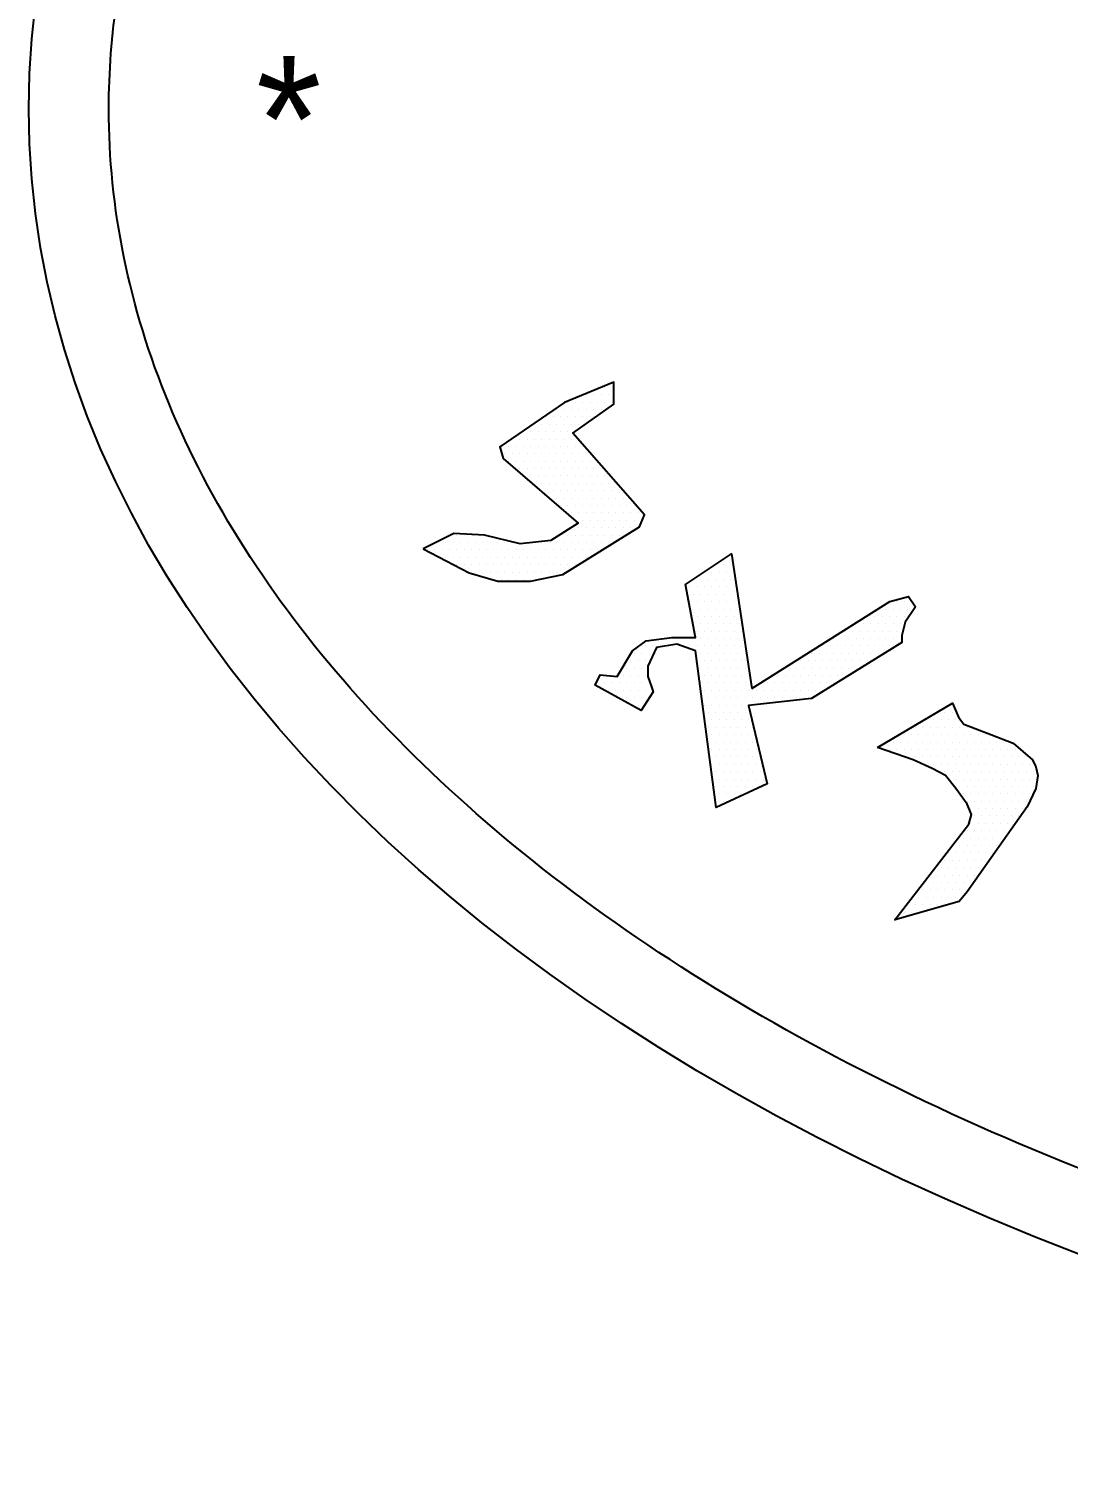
# Model space of a CAD drawing. Extents: x 208781 to 210549, y 749110 to 750610.
# Drawn here: x 209079.1 to 209112.06, y 750460.48 to 750506.16 of the extents above; entities that cross this region are included whole.
import ezdxf

# ---------------------------------------------------------------- set-up
doc = ezdxf.new("R2010")
doc.units = 0
doc.layers.add('_view', color=7, linetype='Continuous')
doc.styles.add('TRHEBTXT', font='HEBTXT.SHX')

msp = doc.modelspace()

# ---------------------------------------------------------------- linework, layer by layer
at = {"layer": '_view'}
for p, q in [((209096.779, 750494.554), (209096.779, 750494.554)), ((209097.013, 750494.554), (209097.013, 750494.554)), ((209097.247, 750494.554), (209097.247, 750494.554)), ((209097.365, 750494.789), (209097.365, 750494.789)), ((209097.482, 750494.554), (209097.482, 750494.554)), ((209097.599, 750494.789), (209097.599, 750494.789)), ((209095.841, 750494.086), (209095.841, 750494.086)), ((209096.075, 750494.086), (209096.075, 750494.086)), ((209096.193, 750494.32), (209096.193, 750494.32)), ((209096.31, 750494.086), (209096.31, 750494.086)), ((209096.427, 750494.32), (209096.427, 750494.32)), ((209096.544, 750494.086), (209096.544, 750494.086)), ((209096.661, 750494.32), (209096.661, 750494.32)), ((209096.779, 750494.086), (209096.779, 750494.086)), ((209096.896, 750494.32), (209096.896, 750494.32)), ((209097.013, 750494.086), (209097.013, 750494.086)), ((209097.13, 750494.32), (209097.13, 750494.32)), ((209097.247, 750494.086), (209097.247, 750494.086)), ((209097.365, 750494.32), (209097.365, 750494.32)), ((209097.599, 750494.32), (209097.599, 750494.32)), ((209095.138, 750493.617), (209095.138, 750493.617)), ((209095.372, 750493.617), (209095.372, 750493.617)), ((209095.49, 750493.851), (209095.49, 750493.851)), ((209095.607, 750493.617), (209095.607, 750493.617)), ((209095.724, 750493.851), (209095.724, 750493.851)), ((209095.841, 750493.617), (209095.841, 750493.617)), ((209095.958, 750493.851), (209095.958, 750493.851)), ((209096.075, 750493.617), (209096.075, 750493.617)), ((209096.193, 750493.851), (209096.193, 750493.851)), ((209096.31, 750493.617), (209096.31, 750493.617)), ((209096.427, 750493.851), (209096.427, 750493.851)), ((209096.544, 750493.617), (209096.544, 750493.617)), ((209096.661, 750493.851), (209096.661, 750493.851)), ((209096.896, 750493.851), (209096.896, 750493.851)), ((209094.435, 750493.148), (209094.435, 750493.148)), ((209094.669, 750493.148), (209094.669, 750493.148)), ((209094.786, 750493.382), (209094.786, 750493.382)), ((209094.904, 750493.148), (209094.904, 750493.148)), ((209095.021, 750493.382), (209095.021, 750493.382)), ((209095.138, 750493.148), (209095.138, 750493.148)), ((209095.255, 750493.382), (209095.255, 750493.382)), ((209095.372, 750493.148), (209095.372, 750493.148)), ((209095.49, 750493.382), (209095.49, 750493.382)), ((209095.607, 750493.148), (209095.607, 750493.148)), ((209095.724, 750493.382), (209095.724, 750493.382)), ((209095.841, 750493.148), (209095.841, 750493.148)), ((209095.958, 750493.382), (209095.958, 750493.382)), ((209096.075, 750493.148), (209096.075, 750493.148)), ((209096.193, 750493.382), (209096.193, 750493.382)), ((209096.31, 750493.148), (209096.31, 750493.148)), ((209094.083, 750492.914), (209094.083, 750492.914)), ((209094.2, 750492.679), (209094.2, 750492.679)), ((209094.318, 750492.914), (209094.318, 750492.914)), ((209094.435, 750492.679), (209094.435, 750492.679)), ((209094.552, 750492.914), (209094.552, 750492.914)), ((209094.669, 750492.679), (209094.669, 750492.679)), ((209094.786, 750492.914), (209094.786, 750492.914)), ((209094.904, 750492.679), (209094.904, 750492.679)), ((209095.021, 750492.914), (209095.021, 750492.914)), ((209095.138, 750492.679), (209095.138, 750492.679)), ((209095.255, 750492.914), (209095.255, 750492.914)), ((209095.372, 750492.679), (209095.372, 750492.679)), ((209095.49, 750492.914), (209095.49, 750492.914)), ((209095.607, 750492.679), (209095.607, 750492.679)), ((209095.724, 750492.914), (209095.724, 750492.914)), ((209095.841, 750492.679), (209095.841, 750492.679)), ((209095.958, 750492.914), (209095.958, 750492.914)), ((209096.075, 750492.679), (209096.075, 750492.679)), ((209096.193, 750492.914), (209096.193, 750492.914)), ((209096.31, 750492.679), (209096.31, 750492.679)), ((209096.427, 750492.914), (209096.427, 750492.914)), ((209096.544, 750492.679), (209096.544, 750492.679)), ((209096.661, 750492.914), (209096.661, 750492.914)), ((209096.779, 750492.679), (209096.779, 750492.679)), ((209094.318, 750492.445), (209094.318, 750492.445)), ((209094.552, 750492.445), (209094.552, 750492.445)), ((209094.669, 750492.211), (209094.669, 750492.211)), ((209094.786, 750492.445), (209094.786, 750492.445)), ((209094.904, 750492.211), (209094.904, 750492.211)), ((209095.021, 750492.445), (209095.021, 750492.445)), ((209095.138, 750492.211), (209095.138, 750492.211)), ((209095.255, 750492.445), (209095.255, 750492.445)), ((209095.372, 750492.211), (209095.372, 750492.211)), ((209095.49, 750492.445), (209095.49, 750492.445)), ((209095.607, 750492.211), (209095.607, 750492.211)), ((209095.724, 750492.445), (209095.724, 750492.445)), ((209095.841, 750492.211), (209095.841, 750492.211)), ((209095.958, 750492.445), (209095.958, 750492.445)), ((209096.075, 750492.211), (209096.075, 750492.211)), ((209096.193, 750492.445), (209096.193, 750492.445)), ((209096.31, 750492.211), (209096.31, 750492.211)), ((209096.427, 750492.445), (209096.427, 750492.445)), ((209096.544, 750492.211), (209096.544, 750492.211)), ((209096.661, 750492.445), (209096.661, 750492.445)), ((209096.779, 750492.211), (209096.779, 750492.211)), ((209096.896, 750492.445), (209096.896, 750492.445)), ((209097.013, 750492.211), (209097.013, 750492.211)), ((209097.13, 750492.445), (209097.13, 750492.445)), ((209097.247, 750492.211), (209097.247, 750492.211)), ((209094.786, 750491.976), (209094.786, 750491.976)), ((209095.021, 750491.976), (209095.021, 750491.976)), ((209095.138, 750491.742), (209095.138, 750491.742)), ((209095.255, 750491.976), (209095.255, 750491.976)), ((209095.372, 750491.742), (209095.372, 750491.742)), ((209095.49, 750491.976), (209095.49, 750491.976)), ((209095.607, 750491.742), (209095.607, 750491.742)), ((209095.724, 750491.976), (209095.724, 750491.976)), ((209095.841, 750491.742), (209095.841, 750491.742)), ((209095.958, 750491.976), (209095.958, 750491.976)), ((209096.075, 750491.742), (209096.075, 750491.742)), ((209096.193, 750491.976), (209096.193, 750491.976)), ((209096.31, 750491.742), (209096.31, 750491.742)), ((209096.427, 750491.976), (209096.427, 750491.976)), ((209096.544, 750491.742), (209096.544, 750491.742)), ((209096.661, 750491.976), (209096.661, 750491.976)), ((209096.779, 750491.742), (209096.779, 750491.742)), ((209096.896, 750491.976), (209096.896, 750491.976)), ((209097.013, 750491.742), (209097.013, 750491.742)), ((209097.13, 750491.976), (209097.13, 750491.976)), ((209097.247, 750491.742), (209097.247, 750491.742)), ((209097.365, 750491.976), (209097.365, 750491.976)), ((209097.482, 750491.742), (209097.482, 750491.742)), ((209097.716, 750491.742), (209097.716, 750491.742)), ((209095.49, 750491.507), (209095.49, 750491.507)), ((209095.607, 750491.273), (209095.607, 750491.273)), ((209095.724, 750491.507), (209095.724, 750491.507)), ((209095.841, 750491.273), (209095.841, 750491.273)), ((209095.958, 750491.507), (209095.958, 750491.507)), ((209096.075, 750491.273), (209096.075, 750491.273)), ((209096.193, 750491.507), (209096.193, 750491.507)), ((209096.31, 750491.273), (209096.31, 750491.273)), ((209096.427, 750491.507), (209096.427, 750491.507)), ((209096.544, 750491.273), (209096.544, 750491.273)), ((209096.661, 750491.507), (209096.661, 750491.507)), ((209096.779, 750491.273), (209096.779, 750491.273)), ((209096.896, 750491.507), (209096.896, 750491.507)), ((209097.013, 750491.273), (209097.013, 750491.273)), ((209097.13, 750491.507), (209097.13, 750491.507)), ((209097.247, 750491.273), (209097.247, 750491.273)), ((209097.365, 750491.507), (209097.365, 750491.507)), ((209097.482, 750491.273), (209097.482, 750491.273)), ((209097.599, 750491.507), (209097.599, 750491.507)), ((209097.716, 750491.273), (209097.716, 750491.273)), ((209097.833, 750491.507), (209097.833, 750491.507)), ((209097.95, 750491.273), (209097.95, 750491.273)), ((209095.958, 750491.039), (209095.958, 750491.039)), ((209096.193, 750491.039), (209096.193, 750491.039)), ((209096.31, 750490.804), (209096.31, 750490.804)), ((209096.427, 750491.039), (209096.427, 750491.039)), ((209096.544, 750490.804), (209096.544, 750490.804)), ((209096.661, 750491.039), (209096.661, 750491.039)), ((209096.779, 750490.804), (209096.779, 750490.804)), ((209096.896, 750491.039), (209096.896, 750491.039)), ((209097.013, 750490.804), (209097.013, 750490.804)), ((209097.13, 750491.039), (209097.13, 750491.039)), ((209097.247, 750490.804), (209097.247, 750490.804)), ((209097.365, 750491.039), (209097.365, 750491.039)), ((209097.482, 750490.804), (209097.482, 750490.804)), ((209097.599, 750491.039), (209097.599, 750491.039)), ((209097.716, 750490.804), (209097.716, 750490.804)), ((209097.833, 750491.039), (209097.833, 750491.039)), ((209097.95, 750490.804), (209097.95, 750490.804)), ((209098.068, 750491.039), (209098.068, 750491.039)), ((209098.185, 750490.804), (209098.185, 750490.804)), ((209098.302, 750491.039), (209098.302, 750491.039)), ((209098.419, 750490.804), (209098.419, 750490.804)), ((209096.31, 750490.336), (209096.31, 750490.336)), ((209096.427, 750490.57), (209096.427, 750490.57)), ((209096.544, 750490.336), (209096.544, 750490.336)), ((209096.661, 750490.57), (209096.661, 750490.57)), ((209096.779, 750490.336), (209096.779, 750490.336)), ((209096.896, 750490.57), (209096.896, 750490.57)), ((209097.013, 750490.336), (209097.013, 750490.336)), ((209097.13, 750490.57), (209097.13, 750490.57)), ((209097.247, 750490.336), (209097.247, 750490.336)), ((209097.365, 750490.57), (209097.365, 750490.57)), ((209097.482, 750490.336), (209097.482, 750490.336)), ((209097.599, 750490.57), (209097.599, 750490.57)), ((209097.716, 750490.336), (209097.716, 750490.336)), ((209097.833, 750490.57), (209097.833, 750490.57)), ((209097.95, 750490.336), (209097.95, 750490.336)), ((209098.068, 750490.57), (209098.068, 750490.57)), ((209098.185, 750490.336), (209098.185, 750490.336)), ((209098.302, 750490.57), (209098.302, 750490.57)), ((209098.536, 750490.57), (209098.536, 750490.57)), ((209092.091, 750489.867), (209092.091, 750489.867)), ((209092.325, 750489.867), (209092.325, 750489.867)), ((209092.56, 750489.867), (209092.56, 750489.867)), ((209092.677, 750490.101), (209092.677, 750490.101)), ((209092.794, 750489.867), (209092.794, 750489.867)), ((209092.911, 750490.101), (209092.911, 750490.101)), ((209093.029, 750489.867), (209093.029, 750489.867)), ((209093.146, 750490.101), (209093.146, 750490.101)), ((209093.263, 750489.867), (209093.263, 750489.867)), ((209093.38, 750490.101), (209093.38, 750490.101)), ((209093.497, 750489.867), (209093.497, 750489.867)), ((209093.732, 750489.867), (209093.732, 750489.867)), ((209093.966, 750489.867), (209093.966, 750489.867)), ((209094.2, 750489.867), (209094.2, 750489.867)), ((209094.435, 750489.867), (209094.435, 750489.867)), ((209095.138, 750489.867), (209095.138, 750489.867)), ((209095.372, 750489.867), (209095.372, 750489.867)), ((209095.607, 750489.867), (209095.607, 750489.867)), ((209095.841, 750489.867), (209095.841, 750489.867)), ((209095.958, 750490.101), (209095.958, 750490.101)), ((209096.075, 750489.867), (209096.075, 750489.867)), ((209096.193, 750490.101), (209096.193, 750490.101)), ((209096.31, 750489.867), (209096.31, 750489.867)), ((209096.427, 750490.101), (209096.427, 750490.101)), ((209096.544, 750489.867), (209096.544, 750489.867)), ((209096.661, 750490.101), (209096.661, 750490.101)), ((209096.779, 750489.867), (209096.779, 750489.867)), ((209096.896, 750490.101), (209096.896, 750490.101)), ((209097.013, 750489.867), (209097.013, 750489.867)), ((209097.13, 750490.101), (209097.13, 750490.101)), ((209097.247, 750489.867), (209097.247, 750489.867)), ((209097.365, 750490.101), (209097.365, 750490.101)), ((209097.482, 750489.867), (209097.482, 750489.867)), ((209097.599, 750490.101), (209097.599, 750490.101)), ((209097.833, 750490.101), (209097.833, 750490.101)), ((209091.74, 750489.632), (209091.74, 750489.632)), ((209091.974, 750489.632), (209091.974, 750489.632)), ((209092.208, 750489.632), (209092.208, 750489.632)), ((209092.325, 750489.398), (209092.325, 750489.398)), ((209092.443, 750489.632), (209092.443, 750489.632)), ((209092.56, 750489.398), (209092.56, 750489.398)), ((209092.677, 750489.632), (209092.677, 750489.632)), ((209092.794, 750489.398), (209092.794, 750489.398)), ((209092.911, 750489.632), (209092.911, 750489.632)), ((209093.029, 750489.398), (209093.029, 750489.398)), ((209093.146, 750489.632), (209093.146, 750489.632)), ((209093.263, 750489.398), (209093.263, 750489.398)), ((209093.38, 750489.632), (209093.38, 750489.632)), ((209093.497, 750489.398), (209093.497, 750489.398)), ((209093.615, 750489.632), (209093.615, 750489.632)), ((209093.732, 750489.398), (209093.732, 750489.398)), ((209093.849, 750489.632), (209093.849, 750489.632)), ((209093.966, 750489.398), (209093.966, 750489.398)), ((209094.083, 750489.632), (209094.083, 750489.632)), ((209094.2, 750489.398), (209094.2, 750489.398)), ((209094.318, 750489.632), (209094.318, 750489.632)), ((209094.435, 750489.398), (209094.435, 750489.398)), ((209094.552, 750489.632), (209094.552, 750489.632)), ((209094.669, 750489.398), (209094.669, 750489.398)), ((209094.786, 750489.632), (209094.786, 750489.632)), ((209094.904, 750489.398), (209094.904, 750489.398)), ((209095.021, 750489.632), (209095.021, 750489.632)), ((209095.138, 750489.398), (209095.138, 750489.398)), ((209095.255, 750489.632), (209095.255, 750489.632)), ((209095.372, 750489.398), (209095.372, 750489.398)), ((209095.49, 750489.632), (209095.49, 750489.632)), ((209095.607, 750489.398), (209095.607, 750489.398)), ((209095.724, 750489.632), (209095.724, 750489.632)), ((209095.841, 750489.398), (209095.841, 750489.398)), ((209095.958, 750489.632), (209095.958, 750489.632)), ((209096.075, 750489.398), (209096.075, 750489.398)), ((209096.193, 750489.632), (209096.193, 750489.632)), ((209096.31, 750489.398), (209096.31, 750489.398)), ((209096.427, 750489.632), (209096.427, 750489.632)), ((209096.544, 750489.398), (209096.544, 750489.398)), ((209096.661, 750489.632), (209096.661, 750489.632)), ((209096.779, 750489.398), (209096.779, 750489.398)), ((209096.896, 750489.632), (209096.896, 750489.632)), ((209097.13, 750489.632), (209097.13, 750489.632)), ((209101.232, 750489.398), (209101.232, 750489.398)), ((209092.677, 750489.164), (209092.677, 750489.164)), ((209092.911, 750489.164), (209092.911, 750489.164)), ((209093.029, 750488.929), (209093.029, 750488.929)), ((209093.146, 750489.164), (209093.146, 750489.164)), ((209093.263, 750488.929), (209093.263, 750488.929)), ((209093.38, 750489.164), (209093.38, 750489.164)), ((209093.497, 750488.929), (209093.497, 750488.929)), ((209093.615, 750489.164), (209093.615, 750489.164)), ((209093.732, 750488.929), (209093.732, 750488.929)), ((209093.849, 750489.164), (209093.849, 750489.164)), ((209093.966, 750488.929), (209093.966, 750488.929)), ((209094.083, 750489.164), (209094.083, 750489.164)), ((209094.2, 750488.929), (209094.2, 750488.929)), ((209094.318, 750489.164), (209094.318, 750489.164)), ((209094.435, 750488.929), (209094.435, 750488.929)), ((209094.552, 750489.164), (209094.552, 750489.164)), ((209094.669, 750488.929), (209094.669, 750488.929)), ((209094.786, 750489.164), (209094.786, 750489.164)), ((209094.904, 750488.929), (209094.904, 750488.929)), ((209095.021, 750489.164), (209095.021, 750489.164)), ((209095.138, 750488.929), (209095.138, 750488.929)), ((209095.255, 750489.164), (209095.255, 750489.164)), ((209095.372, 750488.929), (209095.372, 750488.929)), ((209095.49, 750489.164), (209095.49, 750489.164)), ((209095.607, 750488.929), (209095.607, 750488.929)), ((209095.724, 750489.164), (209095.724, 750489.164)), ((209095.841, 750488.929), (209095.841, 750488.929)), ((209095.958, 750489.164), (209095.958, 750489.164)), ((209096.075, 750488.929), (209096.075, 750488.929)), ((209096.193, 750489.164), (209096.193, 750489.164)), ((209096.427, 750489.164), (209096.427, 750489.164)), ((209100.529, 750488.929), (209100.529, 750488.929)), ((209100.763, 750488.929), (209100.763, 750488.929)), ((209100.88, 750489.164), (209100.88, 750489.164)), ((209100.997, 750488.929), (209100.997, 750488.929)), ((209101.115, 750489.164), (209101.115, 750489.164)), ((209101.232, 750488.929), (209101.232, 750488.929)), ((209101.349, 750489.164), (209101.349, 750489.164)), ((209101.466, 750488.929), (209101.466, 750488.929)), ((209093.849, 750488.695), (209093.849, 750488.695)), ((209094.083, 750488.695), (209094.083, 750488.695)), ((209094.318, 750488.695), (209094.318, 750488.695)), ((209094.552, 750488.695), (209094.552, 750488.695)), ((209094.786, 750488.695), (209094.786, 750488.695)), ((209095.021, 750488.695), (209095.021, 750488.695)), ((209095.255, 750488.695), (209095.255, 750488.695)), ((209100.177, 750488.695), (209100.177, 750488.695)), ((209100.411, 750488.695), (209100.411, 750488.695)), ((209100.646, 750488.695), (209100.646, 750488.695)), ((209100.88, 750488.695), (209100.88, 750488.695)), ((209101.115, 750488.695), (209101.115, 750488.695)), ((209101.349, 750488.695), (209101.349, 750488.695)), ((209100.06, 750488.461), (209100.06, 750488.461)), ((209100.177, 750488.226), (209100.177, 750488.226)), ((209100.294, 750488.461), (209100.294, 750488.461)), ((209100.411, 750488.226), (209100.411, 750488.226)), ((209100.529, 750488.461), (209100.529, 750488.461)), ((209100.646, 750488.226), (209100.646, 750488.226)), ((209100.763, 750488.461), (209100.763, 750488.461)), ((209100.88, 750488.226), (209100.88, 750488.226)), ((209100.997, 750488.461), (209100.997, 750488.461)), ((209101.115, 750488.226), (209101.115, 750488.226)), ((209101.232, 750488.461), (209101.232, 750488.461)), ((209101.349, 750488.226), (209101.349, 750488.226)), ((209101.466, 750488.461), (209101.466, 750488.461)), ((209100.06, 750487.992), (209100.06, 750487.992)), ((209100.177, 750487.757), (209100.177, 750487.757)), ((209100.294, 750487.992), (209100.294, 750487.992)), ((209100.411, 750487.757), (209100.411, 750487.757)), ((209100.529, 750487.992), (209100.529, 750487.992)), ((209100.646, 750487.757), (209100.646, 750487.757)), ((209100.763, 750487.992), (209100.763, 750487.992)), ((209100.88, 750487.757), (209100.88, 750487.757)), ((209100.997, 750487.992), (209100.997, 750487.992)), ((209101.115, 750487.757), (209101.115, 750487.757)), ((209101.232, 750487.992), (209101.232, 750487.992)), ((209101.349, 750487.757), (209101.349, 750487.757)), ((209101.466, 750487.992), (209101.466, 750487.992)), ((209101.583, 750487.757), (209101.583, 750487.757)), ((209106.036, 750487.757), (209106.036, 750487.757)), ((209106.271, 750487.757), (209106.271, 750487.757)), ((209106.505, 750487.757), (209106.505, 750487.757)), ((209106.622, 750487.992), (209106.622, 750487.992)), ((209106.74, 750487.757), (209106.74, 750487.757)), ((209106.857, 750487.992), (209106.857, 750487.992)), ((209106.974, 750487.757), (209106.974, 750487.757)), ((209107.091, 750487.992), (209107.091, 750487.992)), ((209100.177, 750487.289), (209100.177, 750487.289)), ((209100.294, 750487.523), (209100.294, 750487.523)), ((209100.411, 750487.289), (209100.411, 750487.289)), ((209100.529, 750487.523), (209100.529, 750487.523)), ((209100.646, 750487.289), (209100.646, 750487.289)), ((209100.763, 750487.523), (209100.763, 750487.523)), ((209100.88, 750487.289), (209100.88, 750487.289)), ((209100.997, 750487.523), (209100.997, 750487.523)), ((209101.115, 750487.289), (209101.115, 750487.289)), ((209101.232, 750487.523), (209101.232, 750487.523)), ((209101.349, 750487.289), (209101.349, 750487.289)), ((209101.466, 750487.523), (209101.466, 750487.523)), ((209101.583, 750487.289), (209101.583, 750487.289)), ((209105.333, 750487.289), (209105.333, 750487.289)), ((209105.568, 750487.289), (209105.568, 750487.289)), ((209105.685, 750487.523), (209105.685, 750487.523)), ((209105.802, 750487.289), (209105.802, 750487.289)), ((209105.919, 750487.523), (209105.919, 750487.523)), ((209106.036, 750487.289), (209106.036, 750487.289)), ((209106.154, 750487.523), (209106.154, 750487.523)), ((209106.271, 750487.289), (209106.271, 750487.289)), ((209106.388, 750487.523), (209106.388, 750487.523)), ((209106.505, 750487.289), (209106.505, 750487.289)), ((209106.622, 750487.523), (209106.622, 750487.523)), ((209106.74, 750487.289), (209106.74, 750487.289)), ((209106.857, 750487.523), (209106.857, 750487.523)), ((209099.24, 750486.82), (209099.24, 750486.82)), ((209099.474, 750486.82), (209099.474, 750486.82)), ((209099.708, 750486.82), (209099.708, 750486.82)), ((209099.943, 750486.82), (209099.943, 750486.82)), ((209100.177, 750486.82), (209100.177, 750486.82)), ((209100.294, 750487.054), (209100.294, 750487.054)), ((209100.411, 750486.82), (209100.411, 750486.82)), ((209100.529, 750487.054), (209100.529, 750487.054)), ((209100.646, 750486.82), (209100.646, 750486.82)), ((209100.763, 750487.054), (209100.763, 750487.054)), ((209100.88, 750486.82), (209100.88, 750486.82)), ((209100.997, 750487.054), (209100.997, 750487.054)), ((209101.115, 750486.82), (209101.115, 750486.82)), ((209101.232, 750487.054), (209101.232, 750487.054)), ((209101.349, 750486.82), (209101.349, 750486.82)), ((209101.466, 750487.054), (209101.466, 750487.054)), ((209101.583, 750486.82), (209101.583, 750486.82)), ((209101.7, 750487.054), (209101.7, 750487.054)), ((209104.63, 750486.82), (209104.63, 750486.82)), ((209104.865, 750486.82), (209104.865, 750486.82)), ((209104.982, 750487.054), (209104.982, 750487.054)), ((209105.099, 750486.82), (209105.099, 750486.82)), ((209105.216, 750487.054), (209105.216, 750487.054)), ((209105.333, 750486.82), (209105.333, 750486.82)), ((209105.45, 750487.054), (209105.45, 750487.054)), ((209105.568, 750486.82), (209105.568, 750486.82)), ((209105.685, 750487.054), (209105.685, 750487.054)), ((209105.802, 750486.82), (209105.802, 750486.82)), ((209105.919, 750487.054), (209105.919, 750487.054)), ((209106.036, 750486.82), (209106.036, 750486.82)), ((209106.154, 750487.054), (209106.154, 750487.054)), ((209106.271, 750486.82), (209106.271, 750486.82)), ((209106.388, 750487.054), (209106.388, 750487.054)), ((209106.505, 750486.82), (209106.505, 750486.82)), ((209106.622, 750487.054), (209106.622, 750487.054)), ((209106.74, 750486.82), (209106.74, 750486.82)), ((209098.302, 750486.351), (209098.302, 750486.351)), ((209098.536, 750486.351), (209098.536, 750486.351)), ((209098.654, 750486.586), (209098.654, 750486.586)), ((209098.771, 750486.351), (209098.771, 750486.351)), ((209098.888, 750486.586), (209098.888, 750486.586)), ((209099.122, 750486.586), (209099.122, 750486.586)), ((209099.825, 750486.586), (209099.825, 750486.586)), ((209100.06, 750486.586), (209100.06, 750486.586)), ((209100.294, 750486.586), (209100.294, 750486.586)), ((209100.411, 750486.351), (209100.411, 750486.351)), ((209100.529, 750486.586), (209100.529, 750486.586)), ((209100.646, 750486.351), (209100.646, 750486.351)), ((209100.763, 750486.586), (209100.763, 750486.586)), ((209100.88, 750486.351), (209100.88, 750486.351)), ((209100.997, 750486.586), (209100.997, 750486.586)), ((209101.115, 750486.351), (209101.115, 750486.351)), ((209101.232, 750486.586), (209101.232, 750486.586)), ((209101.349, 750486.351), (209101.349, 750486.351)), ((209101.466, 750486.586), (209101.466, 750486.586)), ((209101.583, 750486.351), (209101.583, 750486.351)), ((209101.7, 750486.586), (209101.7, 750486.586)), ((209101.818, 750486.351), (209101.818, 750486.351)), ((209103.927, 750486.351), (209103.927, 750486.351)), ((209104.161, 750486.351), (209104.161, 750486.351)), ((209104.279, 750486.586), (209104.279, 750486.586)), ((209104.396, 750486.351), (209104.396, 750486.351)), ((209104.513, 750486.586), (209104.513, 750486.586)), ((209104.63, 750486.351), (209104.63, 750486.351)), ((209104.747, 750486.586), (209104.747, 750486.586)), ((209104.865, 750486.351), (209104.865, 750486.351)), ((209104.982, 750486.586), (209104.982, 750486.586)), ((209105.099, 750486.351), (209105.099, 750486.351)), ((209105.216, 750486.586), (209105.216, 750486.586)), ((209105.333, 750486.351), (209105.333, 750486.351)), ((209105.45, 750486.586), (209105.45, 750486.586)), ((209105.568, 750486.351), (209105.568, 750486.351)), ((209105.685, 750486.586), (209105.685, 750486.586)), ((209105.802, 750486.351), (209105.802, 750486.351)), ((209105.919, 750486.586), (209105.919, 750486.586)), ((209106.036, 750486.351), (209106.036, 750486.351)), ((209106.154, 750486.586), (209106.154, 750486.586)), ((209106.388, 750486.586), (209106.388, 750486.586)), ((209098.068, 750485.882), (209098.068, 750485.882)), ((209098.185, 750486.117), (209098.185, 750486.117)), ((209098.302, 750485.882), (209098.302, 750485.882)), ((209098.419, 750486.117), (209098.419, 750486.117)), ((209098.536, 750485.882), (209098.536, 750485.882)), ((209098.654, 750486.117), (209098.654, 750486.117)), ((209100.294, 750486.117), (209100.294, 750486.117)), ((209100.411, 750485.882), (209100.411, 750485.882)), ((209100.529, 750486.117), (209100.529, 750486.117)), ((209100.646, 750485.882), (209100.646, 750485.882)), ((209100.763, 750486.117), (209100.763, 750486.117)), ((209100.88, 750485.882), (209100.88, 750485.882)), ((209100.997, 750486.117), (209100.997, 750486.117)), ((209101.115, 750485.882), (209101.115, 750485.882)), ((209101.232, 750486.117), (209101.232, 750486.117)), ((209101.349, 750485.882), (209101.349, 750485.882)), ((209101.466, 750486.117), (209101.466, 750486.117)), ((209101.583, 750485.882), (209101.583, 750485.882)), ((209101.7, 750486.117), (209101.7, 750486.117)), ((209101.818, 750485.882), (209101.818, 750485.882)), ((209103.224, 750485.882), (209103.224, 750485.882)), ((209103.458, 750485.882), (209103.458, 750485.882)), ((209103.575, 750486.117), (209103.575, 750486.117)), ((209103.693, 750485.882), (209103.693, 750485.882)), ((209103.81, 750486.117), (209103.81, 750486.117)), ((209103.927, 750485.882), (209103.927, 750485.882)), ((209104.044, 750486.117), (209104.044, 750486.117)), ((209104.161, 750485.882), (209104.161, 750485.882)), ((209104.279, 750486.117), (209104.279, 750486.117)), ((209104.396, 750485.882), (209104.396, 750485.882)), ((209104.513, 750486.117), (209104.513, 750486.117)), ((209104.63, 750485.882), (209104.63, 750485.882)), ((209104.747, 750486.117), (209104.747, 750486.117)), ((209104.865, 750485.882), (209104.865, 750485.882)), ((209104.982, 750486.117), (209104.982, 750486.117)), ((209105.099, 750485.882), (209105.099, 750485.882)), ((209105.216, 750486.117), (209105.216, 750486.117)), ((209105.333, 750485.882), (209105.333, 750485.882)), ((209105.45, 750486.117), (209105.45, 750486.117)), ((209105.685, 750486.117), (209105.685, 750486.117)), ((209097.13, 750485.414), (209097.13, 750485.414)), ((209097.247, 750485.648), (209097.247, 750485.648)), ((209097.365, 750485.414), (209097.365, 750485.414)), ((209097.599, 750485.414), (209097.599, 750485.414)), ((209097.833, 750485.414), (209097.833, 750485.414)), ((209097.95, 750485.648), (209097.95, 750485.648)), ((209098.068, 750485.414), (209098.068, 750485.414)), ((209098.185, 750485.648), (209098.185, 750485.648)), ((209098.302, 750485.414), (209098.302, 750485.414)), ((209098.419, 750485.648), (209098.419, 750485.648)), ((209098.536, 750485.414), (209098.536, 750485.414)), ((209098.654, 750485.648), (209098.654, 750485.648)), ((209098.771, 750485.414), (209098.771, 750485.414)), ((209100.411, 750485.414), (209100.411, 750485.414)), ((209100.529, 750485.648), (209100.529, 750485.648)), ((209100.646, 750485.414), (209100.646, 750485.414)), ((209100.763, 750485.648), (209100.763, 750485.648)), ((209100.88, 750485.414), (209100.88, 750485.414)), ((209100.997, 750485.648), (209100.997, 750485.648)), ((209101.115, 750485.414), (209101.115, 750485.414)), ((209101.232, 750485.648), (209101.232, 750485.648)), ((209101.349, 750485.414), (209101.349, 750485.414)), ((209101.466, 750485.648), (209101.466, 750485.648)), ((209101.583, 750485.414), (209101.583, 750485.414)), ((209101.7, 750485.648), (209101.7, 750485.648)), ((209101.818, 750485.414), (209101.818, 750485.414)), ((209101.935, 750485.648), (209101.935, 750485.648)), ((209102.521, 750485.414), (209102.521, 750485.414)), ((209102.755, 750485.414), (209102.755, 750485.414)), ((209102.872, 750485.648), (209102.872, 750485.648)), ((209102.99, 750485.414), (209102.99, 750485.414)), ((209103.107, 750485.648), (209103.107, 750485.648)), ((209103.224, 750485.414), (209103.224, 750485.414)), ((209103.341, 750485.648), (209103.341, 750485.648)), ((209103.458, 750485.414), (209103.458, 750485.414)), ((209103.575, 750485.648), (209103.575, 750485.648)), ((209103.693, 750485.414), (209103.693, 750485.414)), ((209103.81, 750485.648), (209103.81, 750485.648)), ((209103.927, 750485.414), (209103.927, 750485.414)), ((209104.044, 750485.648), (209104.044, 750485.648)), ((209104.161, 750485.414), (209104.161, 750485.414)), ((209104.279, 750485.648), (209104.279, 750485.648)), ((209104.396, 750485.414), (209104.396, 750485.414)), ((209104.513, 750485.648), (209104.513, 750485.648)), ((209104.63, 750485.414), (209104.63, 750485.414)), ((209104.747, 750485.648), (209104.747, 750485.648)), ((209104.982, 750485.648), (209104.982, 750485.648)), ((209097.482, 750485.179), (209097.482, 750485.179)), ((209097.716, 750485.179), (209097.716, 750485.179)), ((209097.833, 750484.945), (209097.833, 750484.945)), ((209097.95, 750485.179), (209097.95, 750485.179)), ((209098.068, 750484.945), (209098.068, 750484.945)), ((209098.185, 750485.179), (209098.185, 750485.179)), ((209098.302, 750484.945), (209098.302, 750484.945)), ((209098.419, 750485.179), (209098.419, 750485.179)), ((209098.536, 750484.945), (209098.536, 750484.945)), ((209098.654, 750485.179), (209098.654, 750485.179)), ((209098.771, 750484.945), (209098.771, 750484.945)), ((209100.529, 750485.179), (209100.529, 750485.179)), ((209100.646, 750484.945), (209100.646, 750484.945)), ((209100.763, 750485.179), (209100.763, 750485.179)), ((209100.88, 750484.945), (209100.88, 750484.945)), ((209100.997, 750485.179), (209100.997, 750485.179)), ((209101.115, 750484.945), (209101.115, 750484.945)), ((209101.232, 750485.179), (209101.232, 750485.179)), ((209101.349, 750484.945), (209101.349, 750484.945)), ((209101.466, 750485.179), (209101.466, 750485.179)), ((209101.583, 750484.945), (209101.583, 750484.945)), ((209101.7, 750485.179), (209101.7, 750485.179)), ((209101.818, 750484.945), (209101.818, 750484.945)), ((209101.935, 750485.179), (209101.935, 750485.179)), ((209102.052, 750484.945), (209102.052, 750484.945)), ((209102.169, 750485.179), (209102.169, 750485.179)), ((209102.286, 750484.945), (209102.286, 750484.945)), ((209102.404, 750485.179), (209102.404, 750485.179)), ((209102.521, 750484.945), (209102.521, 750484.945)), ((209102.638, 750485.179), (209102.638, 750485.179)), ((209102.755, 750484.945), (209102.755, 750484.945)), ((209102.872, 750485.179), (209102.872, 750485.179)), ((209102.99, 750484.945), (209102.99, 750484.945)), ((209103.107, 750485.179), (209103.107, 750485.179)), ((209103.224, 750484.945), (209103.224, 750484.945)), ((209103.341, 750485.179), (209103.341, 750485.179)), ((209103.458, 750484.945), (209103.458, 750484.945)), ((209103.575, 750485.179), (209103.575, 750485.179)), ((209103.693, 750484.945), (209103.693, 750484.945)), ((209103.81, 750485.179), (209103.81, 750485.179)), ((209103.927, 750484.945), (209103.927, 750484.945)), ((209104.044, 750485.179), (209104.044, 750485.179)), ((209104.279, 750485.179), (209104.279, 750485.179)), ((209098.419, 750484.711), (209098.419, 750484.711)), ((209100.529, 750484.711), (209100.529, 750484.711)), ((209100.646, 750484.476), (209100.646, 750484.476)), ((209100.763, 750484.711), (209100.763, 750484.711)), ((209100.88, 750484.476), (209100.88, 750484.476)), ((209100.997, 750484.711), (209100.997, 750484.711)), ((209101.115, 750484.476), (209101.115, 750484.476)), ((209101.232, 750484.711), (209101.232, 750484.711)), ((209101.349, 750484.476), (209101.349, 750484.476)), ((209101.466, 750484.711), (209101.466, 750484.711)), ((209101.583, 750484.476), (209101.583, 750484.476)), ((209101.7, 750484.711), (209101.7, 750484.711)), ((209101.818, 750484.476), (209101.818, 750484.476)), ((209101.935, 750484.711), (209101.935, 750484.711)), ((209107.911, 750484.476), (209107.911, 750484.476)), ((209108.146, 750484.476), (209108.146, 750484.476)), ((209108.38, 750484.476), (209108.38, 750484.476)), ((209100.646, 750484.007), (209100.646, 750484.007)), ((209100.763, 750484.242), (209100.763, 750484.242)), ((209100.88, 750484.007), (209100.88, 750484.007)), ((209100.997, 750484.242), (209100.997, 750484.242)), ((209101.115, 750484.007), (209101.115, 750484.007)), ((209101.232, 750484.242), (209101.232, 750484.242)), ((209101.349, 750484.007), (209101.349, 750484.007)), ((209101.466, 750484.242), (209101.466, 750484.242)), ((209101.583, 750484.007), (209101.583, 750484.007)), ((209101.7, 750484.242), (209101.7, 750484.242)), ((209101.818, 750484.007), (209101.818, 750484.007)), ((209101.935, 750484.242), (209101.935, 750484.242)), ((209102.052, 750484.007), (209102.052, 750484.007)), ((209107.208, 750484.007), (209107.208, 750484.007)), ((209107.443, 750484.007), (209107.443, 750484.007)), ((209107.56, 750484.242), (209107.56, 750484.242)), ((209107.677, 750484.007), (209107.677, 750484.007)), ((209107.794, 750484.242), (209107.794, 750484.242)), ((209107.911, 750484.007), (209107.911, 750484.007)), ((209108.029, 750484.242), (209108.029, 750484.242)), ((209108.146, 750484.007), (209108.146, 750484.007)), ((209108.263, 750484.242), (209108.263, 750484.242)), ((209108.38, 750484.007), (209108.38, 750484.007)), ((209108.497, 750484.242), (209108.497, 750484.242)), ((209108.615, 750484.007), (209108.615, 750484.007)), ((209108.849, 750484.007), (209108.849, 750484.007)), ((209100.646, 750483.539), (209100.646, 750483.539)), ((209100.763, 750483.773), (209100.763, 750483.773)), ((209100.88, 750483.539), (209100.88, 750483.539)), ((209100.997, 750483.773), (209100.997, 750483.773)), ((209101.115, 750483.539), (209101.115, 750483.539)), ((209101.232, 750483.773), (209101.232, 750483.773)), ((209101.349, 750483.539), (209101.349, 750483.539)), ((209101.466, 750483.773), (209101.466, 750483.773)), ((209101.583, 750483.539), (209101.583, 750483.539)), ((209101.7, 750483.773), (209101.7, 750483.773)), ((209101.818, 750483.539), (209101.818, 750483.539)), ((209101.935, 750483.773), (209101.935, 750483.773)), ((209102.052, 750483.539), (209102.052, 750483.539)), ((209106.505, 750483.539), (209106.505, 750483.539)), ((209106.74, 750483.539), (209106.74, 750483.539)), ((209106.857, 750483.773), (209106.857, 750483.773)), ((209106.974, 750483.539), (209106.974, 750483.539)), ((209107.091, 750483.773), (209107.091, 750483.773)), ((209107.208, 750483.539), (209107.208, 750483.539)), ((209107.325, 750483.773), (209107.325, 750483.773)), ((209107.443, 750483.539), (209107.443, 750483.539)), ((209107.56, 750483.773), (209107.56, 750483.773)), ((209107.677, 750483.539), (209107.677, 750483.539)), ((209107.794, 750483.773), (209107.794, 750483.773)), ((209107.911, 750483.539), (209107.911, 750483.539)), ((209108.029, 750483.773), (209108.029, 750483.773)), ((209108.146, 750483.539), (209108.146, 750483.539)), ((209108.263, 750483.773), (209108.263, 750483.773)), ((209108.38, 750483.539), (209108.38, 750483.539)), ((209108.497, 750483.773), (209108.497, 750483.773)), ((209108.615, 750483.539), (209108.615, 750483.539)), ((209108.732, 750483.773), (209108.732, 750483.773)), ((209108.849, 750483.539), (209108.849, 750483.539)), ((209108.966, 750483.773), (209108.966, 750483.773)), ((209109.083, 750483.539), (209109.083, 750483.539)), ((209109.2, 750483.773), (209109.2, 750483.773)), ((209109.318, 750483.539), (209109.318, 750483.539)), ((209109.435, 750483.773), (209109.435, 750483.773)), ((209109.552, 750483.539), (209109.552, 750483.539)), ((209109.786, 750483.539), (209109.786, 750483.539)), ((209110.021, 750483.539), (209110.021, 750483.539)), ((209100.763, 750483.304), (209100.763, 750483.304)), ((209100.88, 750483.07), (209100.88, 750483.07)), ((209100.997, 750483.304), (209100.997, 750483.304)), ((209101.115, 750483.07), (209101.115, 750483.07)), ((209101.232, 750483.304), (209101.232, 750483.304)), ((209101.349, 750483.07), (209101.349, 750483.07)), ((209101.466, 750483.304), (209101.466, 750483.304)), ((209101.583, 750483.07), (209101.583, 750483.07)), ((209101.7, 750483.304), (209101.7, 750483.304)), ((209101.818, 750483.07), (209101.818, 750483.07)), ((209101.935, 750483.304), (209101.935, 750483.304)), ((209102.052, 750483.07), (209102.052, 750483.07)), ((209102.169, 750483.304), (209102.169, 750483.304)), ((209102.286, 750483.07), (209102.286, 750483.07)), ((209106.388, 750483.304), (209106.388, 750483.304)), ((209106.622, 750483.304), (209106.622, 750483.304)), ((209106.857, 750483.304), (209106.857, 750483.304)), ((209106.974, 750483.07), (209106.974, 750483.07)), ((209107.091, 750483.304), (209107.091, 750483.304)), ((209107.208, 750483.07), (209107.208, 750483.07)), ((209107.325, 750483.304), (209107.325, 750483.304)), ((209107.443, 750483.07), (209107.443, 750483.07)), ((209107.56, 750483.304), (209107.56, 750483.304)), ((209107.677, 750483.07), (209107.677, 750483.07)), ((209107.794, 750483.304), (209107.794, 750483.304)), ((209107.911, 750483.07), (209107.911, 750483.07)), ((209108.029, 750483.304), (209108.029, 750483.304)), ((209108.146, 750483.07), (209108.146, 750483.07)), ((209108.263, 750483.304), (209108.263, 750483.304)), ((209108.38, 750483.07), (209108.38, 750483.07)), ((209108.497, 750483.304), (209108.497, 750483.304)), ((209108.615, 750483.07), (209108.615, 750483.07)), ((209108.732, 750483.304), (209108.732, 750483.304)), ((209108.849, 750483.07), (209108.849, 750483.07)), ((209108.966, 750483.304), (209108.966, 750483.304)), ((209109.083, 750483.07), (209109.083, 750483.07)), ((209109.2, 750483.304), (209109.2, 750483.304)), ((209109.318, 750483.07), (209109.318, 750483.07)), ((209109.435, 750483.304), (209109.435, 750483.304)), ((209109.552, 750483.07), (209109.552, 750483.07)), ((209109.669, 750483.304), (209109.669, 750483.304)), ((209109.786, 750483.07), (209109.786, 750483.07)), ((209109.904, 750483.304), (209109.904, 750483.304)), ((209110.021, 750483.07), (209110.021, 750483.07)), ((209110.138, 750483.304), (209110.138, 750483.304)), ((209110.255, 750483.07), (209110.255, 750483.07)), ((209110.372, 750483.304), (209110.372, 750483.304)), ((209110.49, 750483.07), (209110.49, 750483.07)), ((209110.724, 750483.07), (209110.724, 750483.07)), ((209100.763, 750482.836), (209100.763, 750482.836)), ((209100.88, 750482.601), (209100.88, 750482.601)), ((209100.997, 750482.836), (209100.997, 750482.836)), ((209101.115, 750482.601), (209101.115, 750482.601)), ((209101.232, 750482.836), (209101.232, 750482.836)), ((209101.349, 750482.601), (209101.349, 750482.601)), ((209101.466, 750482.836), (209101.466, 750482.836)), ((209101.583, 750482.601), (209101.583, 750482.601)), ((209101.7, 750482.836), (209101.7, 750482.836)), ((209101.818, 750482.601), (209101.818, 750482.601)), ((209101.935, 750482.836), (209101.935, 750482.836)), ((209102.052, 750482.601), (209102.052, 750482.601)), ((209102.169, 750482.836), (209102.169, 750482.836)), ((209102.286, 750482.601), (209102.286, 750482.601)), ((209107.56, 750482.836), (209107.56, 750482.836)), ((209107.794, 750482.836), (209107.794, 750482.836)), ((209108.029, 750482.836), (209108.029, 750482.836)), ((209108.146, 750482.601), (209108.146, 750482.601)), ((209108.263, 750482.836), (209108.263, 750482.836)), ((209108.38, 750482.601), (209108.38, 750482.601)), ((209108.497, 750482.836), (209108.497, 750482.836)), ((209108.615, 750482.601), (209108.615, 750482.601)), ((209108.732, 750482.836), (209108.732, 750482.836)), ((209108.849, 750482.601), (209108.849, 750482.601)), ((209108.966, 750482.836), (209108.966, 750482.836)), ((209109.083, 750482.601), (209109.083, 750482.601)), ((209109.2, 750482.836), (209109.2, 750482.836)), ((209109.318, 750482.601), (209109.318, 750482.601)), ((209109.435, 750482.836), (209109.435, 750482.836)), ((209109.552, 750482.601), (209109.552, 750482.601)), ((209109.669, 750482.836), (209109.669, 750482.836)), ((209109.786, 750482.601), (209109.786, 750482.601)), ((209109.904, 750482.836), (209109.904, 750482.836)), ((209110.021, 750482.601), (209110.021, 750482.601)), ((209110.138, 750482.836), (209110.138, 750482.836)), ((209110.255, 750482.601), (209110.255, 750482.601)), ((209110.372, 750482.836), (209110.372, 750482.836)), ((209110.49, 750482.601), (209110.49, 750482.601)), ((209110.607, 750482.836), (209110.607, 750482.836)), ((209110.724, 750482.601), (209110.724, 750482.601)), ((209110.841, 750482.836), (209110.841, 750482.836)), ((209110.958, 750482.601), (209110.958, 750482.601)), ((209100.88, 750482.132), (209100.88, 750482.132)), ((209100.997, 750482.367), (209100.997, 750482.367)), ((209101.115, 750482.132), (209101.115, 750482.132)), ((209101.232, 750482.367), (209101.232, 750482.367)), ((209101.349, 750482.132), (209101.349, 750482.132)), ((209101.466, 750482.367), (209101.466, 750482.367)), ((209101.583, 750482.132), (209101.583, 750482.132)), ((209101.7, 750482.367), (209101.7, 750482.367)), ((209101.818, 750482.132), (209101.818, 750482.132)), ((209101.935, 750482.367), (209101.935, 750482.367)), ((209102.052, 750482.132), (209102.052, 750482.132)), ((209102.169, 750482.367), (209102.169, 750482.367)), ((209102.286, 750482.132), (209102.286, 750482.132)), ((209102.404, 750482.367), (209102.404, 750482.367)), ((209108.263, 750482.367), (209108.263, 750482.367)), ((209108.497, 750482.367), (209108.497, 750482.367)), ((209108.615, 750482.132), (209108.615, 750482.132)), ((209108.732, 750482.367), (209108.732, 750482.367)), ((209108.849, 750482.132), (209108.849, 750482.132)), ((209108.966, 750482.367), (209108.966, 750482.367)), ((209109.083, 750482.132), (209109.083, 750482.132)), ((209109.2, 750482.367), (209109.2, 750482.367)), ((209109.318, 750482.132), (209109.318, 750482.132)), ((209109.435, 750482.367), (209109.435, 750482.367)), ((209109.552, 750482.132), (209109.552, 750482.132)), ((209109.669, 750482.367), (209109.669, 750482.367)), ((209109.786, 750482.132), (209109.786, 750482.132)), ((209109.904, 750482.367), (209109.904, 750482.367)), ((209110.021, 750482.132), (209110.021, 750482.132)), ((209110.138, 750482.367), (209110.138, 750482.367)), ((209110.255, 750482.132), (209110.255, 750482.132)), ((209110.372, 750482.367), (209110.372, 750482.367)), ((209110.49, 750482.132), (209110.49, 750482.132)), ((209110.607, 750482.367), (209110.607, 750482.367)), ((209110.724, 750482.132), (209110.724, 750482.132)), ((209110.841, 750482.367), (209110.841, 750482.367)), ((209110.958, 750482.132), (209110.958, 750482.132)), ((209100.88, 750481.664), (209100.88, 750481.664)), ((209100.997, 750481.898), (209100.997, 750481.898)), ((209101.115, 750481.664), (209101.115, 750481.664)), ((209101.232, 750481.898), (209101.232, 750481.898)), ((209101.466, 750481.898), (209101.466, 750481.898)), ((209101.7, 750481.898), (209101.7, 750481.898)), ((209108.732, 750481.898), (209108.732, 750481.898)), ((209108.849, 750481.664), (209108.849, 750481.664)), ((209108.966, 750481.898), (209108.966, 750481.898)), ((209109.083, 750481.664), (209109.083, 750481.664)), ((209109.2, 750481.898), (209109.2, 750481.898)), ((209109.318, 750481.664), (209109.318, 750481.664)), ((209109.435, 750481.898), (209109.435, 750481.898)), ((209109.552, 750481.664), (209109.552, 750481.664)), ((209109.669, 750481.898), (209109.669, 750481.898)), ((209109.786, 750481.664), (209109.786, 750481.664)), ((209109.904, 750481.898), (209109.904, 750481.898)), ((209110.021, 750481.664), (209110.021, 750481.664)), ((209110.138, 750481.898), (209110.138, 750481.898)), ((209110.255, 750481.664), (209110.255, 750481.664)), ((209110.372, 750481.898), (209110.372, 750481.898)), ((209110.49, 750481.664), (209110.49, 750481.664)), ((209110.607, 750481.898), (209110.607, 750481.898)), ((209110.724, 750481.664), (209110.724, 750481.664)), ((209110.841, 750481.898), (209110.841, 750481.898)), ((209108.966, 750481.429), (209108.966, 750481.429)), ((209109.083, 750481.195), (209109.083, 750481.195)), ((209109.2, 750481.429), (209109.2, 750481.429)), ((209109.318, 750481.195), (209109.318, 750481.195)), ((209109.435, 750481.429), (209109.435, 750481.429)), ((209109.552, 750481.195), (209109.552, 750481.195)), ((209109.669, 750481.429), (209109.669, 750481.429)), ((209109.786, 750481.195), (209109.786, 750481.195)), ((209109.904, 750481.429), (209109.904, 750481.429)), ((209110.021, 750481.195), (209110.021, 750481.195)), ((209110.138, 750481.429), (209110.138, 750481.429)), ((209110.255, 750481.195), (209110.255, 750481.195)), ((209110.372, 750481.429), (209110.372, 750481.429)), ((209110.49, 750481.195), (209110.49, 750481.195)), ((209110.607, 750481.429), (209110.607, 750481.429)), ((209108.849, 750480.726), (209108.849, 750480.726)), ((209108.966, 750480.961), (209108.966, 750480.961)), ((209109.083, 750480.726), (209109.083, 750480.726)), ((209109.2, 750480.961), (209109.2, 750480.961)), ((209109.318, 750480.726), (209109.318, 750480.726)), ((209109.435, 750480.961), (209109.435, 750480.961)), ((209109.552, 750480.726), (209109.552, 750480.726)), ((209109.669, 750480.961), (209109.669, 750480.961)), ((209109.786, 750480.726), (209109.786, 750480.726)), ((209109.904, 750480.961), (209109.904, 750480.961)), ((209110.021, 750480.726), (209110.021, 750480.726)), ((209110.138, 750480.961), (209110.138, 750480.961)), ((209110.372, 750480.961), (209110.372, 750480.961)), ((209108.615, 750480.257), (209108.615, 750480.257)), ((209108.732, 750480.492), (209108.732, 750480.492)), ((209108.849, 750480.257), (209108.849, 750480.257)), ((209108.966, 750480.492), (209108.966, 750480.492)), ((209109.083, 750480.257), (209109.083, 750480.257)), ((209109.2, 750480.492), (209109.2, 750480.492)), ((209109.318, 750480.257), (209109.318, 750480.257)), ((209109.435, 750480.492), (209109.435, 750480.492)), ((209109.552, 750480.257), (209109.552, 750480.257)), ((209109.669, 750480.492), (209109.669, 750480.492)), ((209109.786, 750480.257), (209109.786, 750480.257)), ((209109.904, 750480.492), (209109.904, 750480.492)), ((209108.146, 750479.789), (209108.146, 750479.789)), ((209108.263, 750480.023), (209108.263, 750480.023)), ((209108.38, 750479.789), (209108.38, 750479.789)), ((209108.497, 750480.023), (209108.497, 750480.023)), ((209108.615, 750479.789), (209108.615, 750479.789)), ((209108.732, 750480.023), (209108.732, 750480.023)), ((209108.849, 750479.789), (209108.849, 750479.789)), ((209108.966, 750480.023), (209108.966, 750480.023)), ((209109.083, 750479.789), (209109.083, 750479.789)), ((209109.2, 750480.023), (209109.2, 750480.023)), ((209109.318, 750479.789), (209109.318, 750479.789)), ((209109.435, 750480.023), (209109.435, 750480.023)), ((209109.552, 750479.789), (209109.552, 750479.789)), ((209109.669, 750480.023), (209109.669, 750480.023)), ((209108.029, 750479.554), (209108.029, 750479.554)), ((209108.263, 750479.554), (209108.263, 750479.554)), ((209108.497, 750479.554), (209108.497, 750479.554)), ((209108.732, 750479.554), (209108.732, 750479.554)), ((209108.966, 750479.554), (209108.966, 750479.554)), ((209109.2, 750479.554), (209109.2, 750479.554)), ((209107.56, 750479.086), (209107.56, 750479.086)), ((209107.677, 750479.32), (209107.677, 750479.32)), ((209107.794, 750479.086), (209107.794, 750479.086)), ((209107.911, 750479.32), (209107.911, 750479.32)), ((209108.029, 750479.086), (209108.029, 750479.086)), ((209108.146, 750479.32), (209108.146, 750479.32)), ((209108.263, 750479.086), (209108.263, 750479.086)), ((209108.38, 750479.32), (209108.38, 750479.32)), ((209108.497, 750479.086), (209108.497, 750479.086)), ((209108.615, 750479.32), (209108.615, 750479.32)), ((209108.732, 750479.086), (209108.732, 750479.086)), ((209108.849, 750479.32), (209108.849, 750479.32)), ((209108.966, 750479.086), (209108.966, 750479.086)), ((209109.083, 750479.32), (209109.083, 750479.32)), ((209107.325, 750478.617), (209107.325, 750478.617)), ((209107.443, 750478.851), (209107.443, 750478.851)), ((209107.56, 750478.617), (209107.56, 750478.617)), ((209107.677, 750478.851), (209107.677, 750478.851)), ((209107.794, 750478.617), (209107.794, 750478.617)), ((209107.911, 750478.851), (209107.911, 750478.851)), ((209108.029, 750478.617), (209108.029, 750478.617)), ((209108.146, 750478.851), (209108.146, 750478.851)), ((209108.263, 750478.617), (209108.263, 750478.617)), ((209108.38, 750478.851), (209108.38, 750478.851)), ((209108.497, 750478.617), (209108.497, 750478.617)), ((209108.615, 750478.851), (209108.615, 750478.851)), ((209108.849, 750478.851), (209108.849, 750478.851)), ((209106.857, 750478.148), (209106.857, 750478.148)), ((209106.974, 750478.382), (209106.974, 750478.382)), ((209107.091, 750478.148), (209107.091, 750478.148)), ((209107.208, 750478.382), (209107.208, 750478.382)), ((209107.325, 750478.148), (209107.325, 750478.148)), ((209107.443, 750478.382), (209107.443, 750478.382)), ((209107.677, 750478.382), (209107.677, 750478.382)), ((209107.911, 750478.382), (209107.911, 750478.382)), ((209108.146, 750478.382), (209108.146, 750478.382))]:
    msp.add_line(p, q, dxfattribs=at)
for points in [[(209091.601, 750489.665), (209093.059, 750488.91), (209093.978, 750488.64), (209095.004, 750488.64), (209096.031, 750488.856), (209098.462, 750490.367), (209098.624, 750490.745), (209096.355, 750493.335), (209097.651, 750494.253), (209097.651, 750494.954), (209096.085, 750494.307), (209094.032, 750492.903), (209094.14, 750492.526), (209096.517, 750490.475), (209095.652, 750489.935), (209094.68, 750489.827), (209093.545, 750490.097), (209092.573, 750490.151)], [(209102.027, 750485.24), (209106.403, 750487.993), (209106.997, 750488.154), (209107.213, 750487.831), (209106.889, 750487.345), (209106.781, 750486.913), (209106.781, 750486.697), (209103.918, 750484.916), (209101.919, 750484.701), (209102.513, 750482.218), (209100.893, 750481.463), (209100.244, 750486.428), (209099.65, 750486.643), (209099.002, 750486.535), (209098.732, 750485.942), (209098.732, 750485.618), (209098.732, 750485.618), (209098.84, 750485.294), (209098.894, 750485.132), (209098.516, 750484.539), (209097.057, 750485.348), (209097.219, 750485.672), (209097.759, 750485.618), (209098.245, 750486.428), (209098.678, 750486.751), (209099.488, 750486.859), (209100.244, 750486.859), (209099.92, 750488.532), (209101.379, 750489.504)]]:
    msp.add_lwpolyline(points, close=True, dxfattribs=at)
msp.add_lwpolyline([(209106.01, 750483.362), (209108.384, 750484.769), (209108.577, 750484.328), (209108.743, 750484.107), (209109.599, 750483.776), (209110.317, 750483.5), (209110.924, 750482.976), (209111.035, 750482.756), (209111.09, 750482.48), (209111.035, 750482.066), (209110.759, 750481.487), (209108.853, 750478.784), (209108.605, 750478.481), (209106.562, 750477.902), (209108.909, 750480.935), (209108.991, 750481.239), (209108.853, 750481.57), (209108.495, 750482.066), (209108.163, 750482.48), (209107.749, 750482.7), (209107.142, 750482.976), (209106.01, 750483.362)], dxfattribs=at)
msp.add_ellipse((209151.427, 750503.621), major_axis=(-72.325, 0), ratio=0.596491, dxfattribs=at)
msp.add_open_spline([(209081.64, 750503.621), (209081.64, 750500.487), (209082.274, 750497.349), (209084.829, 750491.17), (209086.754, 750488.131), (209091.85, 750482.343), (209095.021, 750479.598), (209102.441, 750474.608), (209106.688, 750472.363), (209116.004, 750468.533), (209121.071, 750466.948), (209131.718, 750464.545), (209137.296, 750463.728), (209148.627, 750462.914), (209154.378, 750462.917), (209167.284, 750463.861), (209174.38, 750465.064), (209187.585, 750468.687), (209193.691, 750471.108), (209204.309, 750476.895), (209208.817, 750480.26), (209215.209, 750486.9), (209217.415, 750490.084), (209220.383, 750496.58), (209221.15, 750499.89), (209221.271, 750506.505), (209220.626, 750509.818), (209217.902, 750516.335), (209215.819, 750519.538), (209210.272, 750525.603), (209206.808, 750528.462), (209198.71, 750533.599), (209194.078, 750535.877), (209183.955, 750539.671), (209178.465, 750541.187), (209167.001, 750543.346), (209161.028, 750543.989), (209148.997, 750544.353), (209142.942, 750544.074), (209131.157, 750542.616), (209125.429, 750541.436), (209114.685, 750538.264), (209109.671, 750536.271), (209100.696, 750531.623), (209096.736, 750528.97), (209090.127, 750523.217), (209087.48, 750520.12), (209083.622, 750513.727), (209082.408, 750510.437), (209081.729, 750505.965), (209081.64, 750504.793), (209081.64, 750503.621)], degree=3, knots=[0, 0, 0, 0, 0.241824, 0.241824, 0.483649, 0.483649, 0.725473, 0.725473, 0.967297, 0.967297, 1.209121, 1.209121, 1.450946, 1.450946, 1.69277, 1.69277, 2.001959, 2.001959, 2.311147, 2.311147, 2.620336, 2.620336, 2.875511, 2.875511, 3.130686, 3.130686, 3.385861, 3.385861, 3.641036, 3.641036, 3.896211, 3.896211, 4.151386, 4.151386, 4.406561, 4.406561, 4.661736, 4.661736, 4.916911, 4.916911, 5.172086, 5.172086, 5.427261, 5.427261, 5.682436, 5.682436, 5.937611, 5.937611, 6.192786, 6.192786, 6.283185, 6.283185, 6.283185, 6.283185], dxfattribs=at)

# ---------------------------------------------------------------- texts
at = {"layer": '_view', "style": 'TRHEBTXT'}
msp.add_text('*', height=4, dxfattribs=at).set_placement((209086.304, 750501.294))

doc.saveas('drawing.dxf')
